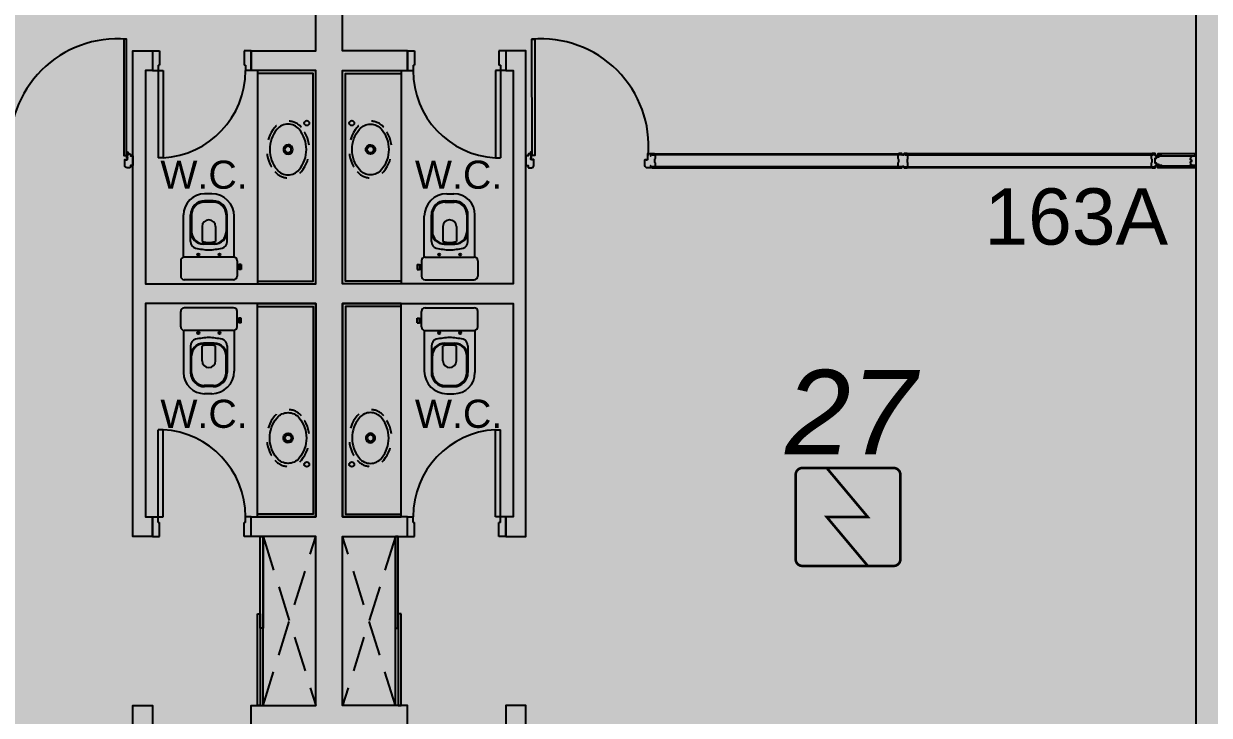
# Model space of a CAD drawing. Header units: metres. Extents: x -331 to 2982, y 362 to 2539.
# Drawn here: x 819.45 to 827.87, y 1630 to 1634.92 of the extents above; entities that cross this region are included whole.
import ezdxf

# ---------------------------------------------------------------- set-up
doc = ezdxf.new("R2010")
doc.units = ezdxf.units.M
for name, pattern in [('DASHED2', [0.375, 0.25, -0.125]), ('XR_BL2_3 PAV$0$CONTINUOUS', [0]), ('XR_BL2_3 PAV$0$HIDDEN', [0.375, 0.25, -0.125])]:
    doc.linetypes.add(name, pattern=pattern)
doc.layers.add('_salas', color=251, linetype='Continuous', plot=False)
for name, color, linetype in [('ALV', 251, 'Continuous'), ('CX', 251, 'Continuous'), ('DET. FUMAÇA', 1, 'Continuous'), ('Detector_antigo', 84, 'Continuous'), ('Div', 251, 'Continuous'), ('Mob', 251, 'Continuous'), ('Proj', 251, 'DASHED2'), ('Texto_Salas', 251, 'Continuous'), ('vid', 251, 'Continuous')]:
    doc.layers.add(name, color=color, linetype=linetype)
doc.styles.add('ARIAL', font='arial.ttf')
doc.styles.add('X3G_ENTITY_1416BAE9', font='arial.ttf', dxfattribs={"height": 0.6})
doc.styles.add('X3G_ENTITY_14227ACD', font='arial.ttf', dxfattribs={"height": 0.4})

# ---------------------------------------------------------------- blocks, each defined once
blk = doc.blocks.new('Detector de fumaça')
at = {"layer": 'DET. FUMAÇA', "linetype": 'Continuous', "lineweight": 15, "const_width": 0.0187}
blk.add_lwpolyline([(774.5995, 539.8158), (775.2491, 539.8158, -0.414214), (775.2958, 539.769), (775.2958, 539.1669, -0.414214), (775.2491, 539.1202), (774.5995, 539.1202, -0.414214), (774.5527, 539.1669), (774.5527, 539.769, -0.414214)], format="xyb", close=True, dxfattribs=at)
blk.add_lwpolyline([(774.773, 539.8158), (775.0645, 539.468), (774.773, 539.468), (775.0645, 539.1202)], dxfattribs=at)

msp = doc.modelspace()

# ---------------------------------------------------------------- hatches: boundary and pattern name
at = {"layer": '_salas', "transparency": 33554559}
h = msp.add_hatch(color=256, dxfattribs=at)
h.dxf.hatch_style = 1
h.paths.add_polyline_path([(870.399, 1637.7493), (851.649, 1637.7493), (851.649, 1639.3043), (851.319, 1639.3043), (851.319, 1637.7493), (840.584, 1637.7493), (840.584, 1639.3043), (840.254, 1639.3043), (840.254, 1637.7493), (765.259, 1637.7493), (765.259, 1626.4001), (765.449, 1626.4001), (765.449, 1626.5971), (765.635, 1626.7843), (769.3701, 1626.785), (769.4026, 1626.793), (769.4542, 1626.8336), (770.2116, 1627.5903), (770.2247, 1627.6034), (770.249, 1627.5943), (771.644, 1627.5943), (773.0391, 1627.5943), (773.0634, 1627.6034), (773.0765, 1627.5903), (773.8338, 1626.8336), (773.8855, 1626.793), (773.918, 1626.785), (777.5473, 1626.785), (777.8869, 1626.4454), (777.894, 1626.4525), (778.2407, 1626.785), (781.87, 1626.785), (781.9025, 1626.793), (781.9542, 1626.8336), (782.7115, 1627.5903), (782.7246, 1627.6034), (782.7489, 1627.5943), (784.144, 1627.5943), (785.539, 1627.5943), (785.5633, 1627.6034), (785.5764, 1627.5903), (786.3338, 1626.8336), (786.3854, 1626.793), (786.4179, 1626.785), (790.0473, 1626.785), (790.3869, 1626.4454), (790.3939, 1626.4525), (790.7406, 1626.785), (794.3699, 1626.785), (794.4024, 1626.793), (794.4541, 1626.8336), (795.2114, 1627.5903), (795.2245, 1627.6034), (795.2489, 1627.5943), (796.6439, 1627.5943), (798.0389, 1627.5943), (798.0633, 1627.6034), (798.0764, 1627.5903), (798.8337, 1626.8336), (798.8854, 1626.793), (798.9179, 1626.785), (802.5473, 1626.785), (802.8869, 1626.4454), (802.8939, 1626.4525), (803.2406, 1626.785), (806.8699, 1626.785), (806.9024, 1626.793), (806.9541, 1626.8336), (807.7114, 1627.5903), (807.7245, 1627.6034), (807.7489, 1627.5943), (809.1439, 1627.5943), (810.5389, 1627.5943), (810.5633, 1627.6034), (810.5764, 1627.5903), (811.3337, 1626.8336), (811.3854, 1626.793), (811.4179, 1626.785), (815.0472, 1626.785), (815.3868, 1626.4454), (815.3939, 1626.4525), (815.7405, 1626.785), (819.3699, 1626.785), (819.4024, 1626.793), (819.454, 1626.8336), (820.2114, 1627.5903), (820.2245, 1627.6034), (820.2488, 1627.5943), (821.6438, 1627.5943), (823.0389, 1627.5943), (823.0632, 1627.6034), (823.0763, 1627.5903), (823.8336, 1626.8336), (823.8853, 1626.793), (823.9178, 1626.785), (827.5477, 1626.785), (827.8873, 1626.4454), (827.8943, 1626.4525), (828.241, 1626.785), (831.8704, 1626.785), (831.9028, 1626.793), (831.9545, 1626.8336), (832.7119, 1627.5903), (832.7249, 1627.6034), (832.7493, 1627.5943), (834.1443, 1627.5943), (835.5393, 1627.5943), (835.5637, 1627.6034), (835.5768, 1627.5903), (836.3341, 1626.8336), (836.3858, 1626.793), (836.4183, 1626.785), (840.0615, 1626.785), (840.3941, 1626.4525), (840.7759, 1626.8343), (840.4941, 1627.1161), (840.4941, 1628.0743), (841.254, 1628.0743), (841.254, 1629.9143), (849.6275, 1629.9143), (849.6275, 1626.8343), (849.7675, 1626.8343), (849.7675, 1627.5943), (851.514, 1627.5943), (852.9091, 1627.5943), (852.9334, 1627.6034), (852.9465, 1627.5903), (853.7038, 1626.8336), (853.7555, 1626.793), (853.788, 1626.785), (857.4173, 1626.785), (857.7569, 1626.4454), (857.764, 1626.4525), (858.1107, 1626.785), (861.74, 1626.785), (861.7725, 1626.793), (861.8242, 1626.8336), (862.5815, 1627.5903), (862.5946, 1627.6034), (862.6189, 1627.5943), (864.014, 1627.5943), (865.409, 1627.5943), (865.4333, 1627.6034), (865.4464, 1627.5903), (866.2038, 1626.8336), (866.2554, 1626.793), (866.2879, 1626.785), (870.023, 1626.7843), (870.209, 1626.5971), (870.209, 1626.4001), (870.399, 1626.4001), (870.399, 1626.4001)])
h = msp.add_hatch(color=256, dxfattribs=at)
h.dxf.hatch_style = 1
h.paths.add_polyline_path([(870.379, 1637.7293), (851.629, 1637.7293), (851.629, 1639.2843), (851.299, 1639.2843), (851.299, 1637.7293), (840.564, 1637.7293), (840.564, 1639.2843), (840.234, 1639.2843), (840.234, 1637.7293), (765.239, 1637.7293), (765.239, 1626.3801), (765.429, 1626.3801), (765.429, 1626.5771), (765.615, 1626.7643), (769.3501, 1626.765), (769.3826, 1626.773), (769.4342, 1626.8136), (770.1916, 1627.5703), (770.2047, 1627.5834), (770.229, 1627.5743), (771.624, 1627.5743), (773.0191, 1627.5743), (773.0434, 1627.5834), (773.0565, 1627.5703), (773.8138, 1626.8136), (773.8655, 1626.773), (773.898, 1626.765), (777.5273, 1626.765), (777.8669, 1626.4254), (777.8811, 1626.4254), (778.2207, 1626.765), (781.85, 1626.765), (781.8825, 1626.773), (781.9342, 1626.8136), (782.6915, 1627.5703), (782.7046, 1627.5834), (782.7289, 1627.5743), (784.124, 1627.5743), (785.519, 1627.5743), (785.5433, 1627.5834), (785.5564, 1627.5703), (786.3138, 1626.8136), (786.3654, 1626.773), (786.3979, 1626.765), (790.0273, 1626.765), (790.3669, 1626.4254), (790.3739, 1626.4325), (790.7206, 1626.765), (794.3499, 1626.765), (794.3824, 1626.773), (794.4341, 1626.8136), (795.1914, 1627.5703), (795.2045, 1627.5834), (795.2289, 1627.5743), (796.6239, 1627.5743), (798.0189, 1627.5743), (798.0433, 1627.5834), (798.0564, 1627.5703), (798.8137, 1626.8136), (798.8654, 1626.773), (798.8979, 1626.765), (802.5273, 1626.765), (802.8669, 1626.4254), (802.8739, 1626.4325), (803.2206, 1626.765), (806.8499, 1626.765), (806.8824, 1626.773), (806.9341, 1626.8136), (807.6914, 1627.5703), (807.7045, 1627.5834), (807.7289, 1627.5743), (809.1239, 1627.5743), (810.5189, 1627.5743), (810.5433, 1627.5834), (810.5564, 1627.5703), (811.3137, 1626.8136), (811.3654, 1626.773), (811.3979, 1626.765), (815.0272, 1626.765), (815.3668, 1626.4254), (815.3739, 1626.4325), (815.7205, 1626.765), (819.3499, 1626.765), (819.3824, 1626.773), (819.434, 1626.8136), (820.1914, 1627.5703), (820.2045, 1627.5834), (820.2288, 1627.5743), (821.6238, 1627.5743), (823.0189, 1627.5743), (823.0432, 1627.5834), (823.0563, 1627.5703), (823.8136, 1626.8136), (823.8653, 1626.773), (823.8978, 1626.765), (827.5277, 1626.765), (827.8673, 1626.4254), (827.8743, 1626.4325), (828.221, 1626.765), (831.8504, 1626.765), (831.8828, 1626.773), (831.9345, 1626.8136), (832.6919, 1627.5703), (832.7049, 1627.5834), (832.7293, 1627.5743), (834.1243, 1627.5743), (835.5193, 1627.5743), (835.5437, 1627.5834), (835.5568, 1627.5703), (836.3141, 1626.8136), (836.3658, 1626.773), (836.3983, 1626.765), (840.0415, 1626.765), (840.3741, 1626.4325), (840.7559, 1626.8143), (840.4741, 1627.0961), (840.4741, 1628.0543), (841.234, 1628.0543), (841.234, 1629.8943), (849.6075, 1629.8943), (849.6075, 1626.8143), (849.7475, 1626.8143), (849.7475, 1627.5743), (851.494, 1627.5743), (852.8891, 1627.5743), (852.9134, 1627.5834), (852.9265, 1627.5703), (853.6838, 1626.8136), (853.7355, 1626.773), (853.768, 1626.765), (857.3973, 1626.765), (857.7369, 1626.4254), (857.744, 1626.4325), (858.0907, 1626.765), (861.72, 1626.765), (861.7525, 1626.773), (861.8042, 1626.8136), (862.5615, 1627.5703), (862.5746, 1627.5834), (862.5989, 1627.5743), (863.994, 1627.5743), (865.389, 1627.5743), (865.4133, 1627.5834), (865.4264, 1627.5703), (866.1838, 1626.8136), (866.2354, 1626.773), (866.2679, 1626.765), (870.003, 1626.7643), (870.189, 1626.5771), (870.189, 1626.3801), (870.379, 1626.3801), (870.379, 1626.3801)])

# ---------------------------------------------------------------- linework, layer by layer
at = {"layer": 'ALV'}
msp.add_line((827.7791, 1635.1133), (827.7791, 1627.1153), dxfattribs=at)
for points in [[(821.0691, 1629.9343), (821.0691, 1630.0743), (821.5291, 1630.0743), (821.5291, 1631.2743), (821.0691, 1631.2743), (821.0691, 1631.4143), (821.5291, 1631.4143), (821.5291, 1632.9293), (820.3191, 1632.9293), (820.3191, 1631.4143), (820.3691, 1631.4143), (820.3691, 1631.2743), (820.2291, 1631.2743), (820.2291, 1634.7243), (820.3691, 1634.7243), (820.3691, 1634.5843), (820.3191, 1634.5843), (820.3191, 1633.0693), (821.5291, 1633.0693), (821.5291, 1634.5843), (821.0691, 1634.5843), (821.0691, 1634.7243), (821.5291, 1634.7243), (821.5291, 1635.1133)], [(822.1791, 1629.9343), (822.1791, 1630.0743), (821.7191, 1630.0743), (821.7191, 1631.2743), (822.1791, 1631.2743), (822.1791, 1631.4143), (821.7191, 1631.4143), (821.7191, 1632.9293), (822.9291, 1632.9293), (822.9291, 1631.4143), (822.8791, 1631.4143), (822.8791, 1631.2743), (823.0191, 1631.2743), (823.0191, 1634.7243), (822.8791, 1634.7243), (822.8791, 1634.5843), (822.9291, 1634.5843), (822.9291, 1633.0693), (821.7191, 1633.0693), (821.7191, 1634.5843), (822.1791, 1634.5843), (822.1791, 1634.7243), (821.7191, 1634.7243), (821.7191, 1635.1133)], [(820.2291, 1627.5743), (820.2291, 1630.0743), (820.3691, 1630.0743), (820.3691, 1629.9343)], [(823.0191, 1627.5743), (823.0191, 1630.0743), (822.8791, 1630.0743), (822.8791, 1629.9343)]]:
    msp.add_lwpolyline(points, dxfattribs=at)
at = {"layer": 'CX'}
for p, q in [((820.3691, 1634.7243), (820.4191, 1634.7243)), ((820.3691, 1634.7243), (820.3691, 1634.5843)), ((820.4191, 1634.7243), (820.4191, 1634.6243)), ((821.0691, 1634.7243), (821.0191, 1634.7243)), ((821.0191, 1634.7243), (821.0191, 1634.6243)), ((821.0691, 1634.7243), (821.0691, 1634.5843)), ((822.1791, 1634.7243), (822.2291, 1634.7243)), ((822.1791, 1634.7243), (822.1791, 1634.5843)), ((822.2291, 1634.7243), (822.2291, 1634.6243)), ((822.8791, 1634.7243), (822.8291, 1634.7243)), ((822.8291, 1634.7243), (822.8291, 1634.6243)), ((822.8791, 1634.7243), (822.8791, 1634.5843)), ((820.3691, 1634.5843), (820.4091, 1634.5843)), ((820.4091, 1634.6243), (820.4091, 1634.5843)), ((820.4091, 1634.6243), (820.4191, 1634.6243)), ((820.4091, 1634.5843), (820.4441, 1634.5843)), ((820.4091, 1634.5843), (820.4091, 1633.9653)), ((820.4441, 1634.5843), (820.4441, 1633.9653)), ((821.0291, 1634.6243), (821.0191, 1634.6243)), ((821.0291, 1634.6243), (821.0291, 1634.5843)), ((821.0691, 1634.5843), (821.0291, 1634.5843)), ((822.1791, 1634.5843), (822.2191, 1634.5843)), ((822.2191, 1634.6243), (822.2191, 1634.5843)), ((822.2191, 1634.6243), (822.2291, 1634.6243)), ((822.8391, 1634.5843), (822.8041, 1634.5843)), ((822.8041, 1634.5843), (822.8041, 1633.9653)), ((822.8391, 1634.6243), (822.8291, 1634.6243)), ((822.8391, 1634.6243), (822.8391, 1634.5843)), ((822.8791, 1634.5843), (822.8391, 1634.5843)), ((822.8391, 1634.5843), (822.8391, 1633.9653)), ((820.4441, 1633.9653), (820.4091, 1633.9653)), ((822.8041, 1633.9653), (822.8391, 1633.9653)), ((820.4091, 1631.4143), (820.4091, 1632.0333)), ((820.4441, 1632.0333), (820.4091, 1632.0333)), ((820.4441, 1631.4143), (820.4441, 1632.0333)), ((822.8041, 1631.4143), (822.8041, 1632.0333)), ((822.8041, 1632.0333), (822.8391, 1632.0333)), ((822.8391, 1631.4143), (822.8391, 1632.0333)), ((820.3691, 1631.2743), (820.3691, 1631.4143)), ((820.3691, 1631.4143), (820.4091, 1631.4143)), ((820.4091, 1631.4143), (820.4441, 1631.4143)), ((820.4091, 1631.3743), (820.4091, 1631.4143)), ((821.0691, 1631.4143), (821.0291, 1631.4143)), ((821.0291, 1631.3743), (821.0291, 1631.4143)), ((821.0691, 1631.2743), (821.0691, 1631.4143)), ((822.1791, 1631.2743), (822.1791, 1631.4143)), ((822.1791, 1631.4143), (822.2191, 1631.4143)), ((822.2191, 1631.3743), (822.2191, 1631.4143)), ((822.8391, 1631.4143), (822.8041, 1631.4143)), ((822.8391, 1631.3743), (822.8391, 1631.4143)), ((822.8791, 1631.4143), (822.8391, 1631.4143)), ((822.8791, 1631.2743), (822.8791, 1631.4143)), ((820.4091, 1631.3743), (820.4191, 1631.3743)), ((820.4191, 1631.2743), (820.4191, 1631.3743)), ((821.0191, 1631.2743), (821.0191, 1631.3743)), ((821.0291, 1631.3743), (821.0191, 1631.3743)), ((822.2191, 1631.3743), (822.2291, 1631.3743)), ((822.2291, 1631.2743), (822.2291, 1631.3743)), ((822.8291, 1631.2743), (822.8291, 1631.3743)), ((822.8391, 1631.3743), (822.8291, 1631.3743)), ((820.3691, 1631.2743), (820.4191, 1631.2743)), ((821.0691, 1631.2743), (821.0191, 1631.2743)), ((822.1791, 1631.2743), (822.2291, 1631.2743)), ((822.8791, 1631.2743), (822.8291, 1631.2743))]:
    msp.add_line(p, q, dxfattribs=at)
for points in [[(820.1643, 1634.8076), (820.1641, 1633.9826), (820.1841, 1633.9826), (820.1843, 1634.8076)], [(823.0839, 1634.8076), (823.0841, 1633.9826), (823.0641, 1633.9826), (823.0639, 1634.8076)]]:
    msp.add_lwpolyline(points, close=True, dxfattribs=at)
at = {"layer": 'CX', "linetype": 'Continuous'}
for points in [[(820.1918, 1633.9923, -0.414214), (820.1938, 1633.9943), (820.2066, 1633.9943, -0.414214), (820.2116, 1633.9893), (820.2116, 1633.9793), (820.2291, 1633.9793), (820.2291, 1633.9133), (820.2291, 1633.9093), (820.2115, 1633.9093), (820.2115, 1633.8993, -0.422579), (820.2067, 1633.8943), (820.1882, 1633.8943, -0.414214), (820.1717, 1633.9108), (820.1717, 1633.9513, -0.414214), (820.1737, 1633.9533), (820.1812, 1633.9533), (820.1797, 1633.951), (820.1857, 1633.951), (820.1842, 1633.9533), (820.1917, 1633.9533), (820.1918, 1633.965), (820.193, 1633.965), (820.193, 1633.9656), (820.19, 1633.9656), (820.19, 1633.9774), (820.1894, 1633.978), (820.1894, 1633.9639), (820.1868, 1633.9639), (820.1868, 1633.9939), (820.1853, 1633.9939), (820.1853, 1633.9965, -3.099483), (820.1922, 1633.9951, 0.294496), (820.191, 1633.9933), (820.191, 1633.9806), (820.193, 1633.9806), (820.193, 1633.981), (820.1918, 1633.981), (820.1918, 1633.9923)], [(823.0564, 1633.9923, 0.414214), (823.0544, 1633.9943), (823.0416, 1633.9943, 0.414214), (823.0366, 1633.9893), (823.0366, 1633.9793), (823.0191, 1633.9793), (823.0191, 1633.9133), (823.0191, 1633.9093), (823.0366, 1633.9093), (823.0367, 1633.8993, 0.422579), (823.0415, 1633.8943), (823.06, 1633.8943, 0.414214), (823.0764, 1633.9108), (823.0764, 1633.9513, 0.414214), (823.0744, 1633.9533), (823.0669, 1633.9533), (823.0684, 1633.951), (823.0624, 1633.951), (823.0639, 1633.9533), (823.0564, 1633.9533), (823.0564, 1633.965), (823.0551, 1633.965), (823.0551, 1633.9656), (823.0581, 1633.9656), (823.0581, 1633.9774), (823.0587, 1633.978), (823.0587, 1633.9639), (823.0613, 1633.9639), (823.0613, 1633.9939), (823.0628, 1633.9939), (823.0628, 1633.9965, 3.099483), (823.056, 1633.9951, -0.294496), (823.0571, 1633.9933), (823.0571, 1633.9806), (823.0551, 1633.9806), (823.0551, 1633.981), (823.0564, 1633.981), (823.0564, 1633.9923)]]:
    msp.add_lwpolyline(points, format="xyb", close=True, dxfattribs=at)
at = {"layer": 'CX'}
for points in [[(823.9075, 1633.9), (823.9075, 1633.9075), (823.9062, 1633.9075), (823.9063, 1633.898, -0.422579), (823.9015, 1633.8929), (823.883, 1633.8929, -0.414214), (823.8664, 1633.9094), (823.8664, 1633.9509, -0.414214), (823.8684, 1633.9529), (823.8759, 1633.9529), (823.8744, 1633.9506), (823.8804, 1633.9506), (823.8789, 1633.9529), (823.8864, 1633.9529), (823.8864, 1633.9929, -0.414214), (823.8884, 1633.9949), (823.9012, 1633.9949, -0.414214), (823.9062, 1633.99), (823.9062, 1633.9795), (823.9075, 1633.9795), (823.9075, 1633.9887, -0.439162), (823.9135, 1633.9953), (823.9315, 1633.9953, -0.414214), (823.9325, 1633.9943), (823.9325, 1633.9938), (823.9175, 1633.9938), (823.9175, 1633.9865), (823.9323, 1633.9865, -0.322891), (823.938, 1633.9813), (823.938, 1633.961, -0.13729), (823.9372, 1633.9584), (823.9357, 1633.9558, 0.13729), (823.9349, 1633.9532), (823.9349, 1633.9443), (823.9349, 1633.9355, 0.13729), (823.9357, 1633.9329), (823.9372, 1633.9303, -0.13729), (823.938, 1633.9277), (823.938, 1633.9073, -0.322891), (823.9323, 1633.9021), (823.9175, 1633.9021), (823.9175, 1633.8948), (823.9325, 1633.8948), (823.9325, 1633.8943, -0.414214), (823.9315, 1633.8933), (823.9135, 1633.8933, -0.439162)], [(825.7003, 1633.9863), (825.6963, 1633.9863, 0.414214), (825.6933, 1633.9833), (825.6933, 1633.9887, 0.439162), (825.6873, 1633.9953), (825.6693, 1633.9953, 0.414214), (825.6683, 1633.9943), (825.6683, 1633.9938), (825.6833, 1633.9938), (825.6833, 1633.9865), (825.6685, 1633.9865, 0.322891), (825.6628, 1633.9813), (825.6628, 1633.961, 0.13729), (825.6635, 1633.9584), (825.6651, 1633.9558, -0.13729), (825.6658, 1633.9532), (825.6658, 1633.9443), (825.6658, 1633.9355, -0.13729), (825.6651, 1633.9329), (825.6635, 1633.9303, 0.13729), (825.6628, 1633.9277), (825.6628, 1633.9073, 0.322891), (825.6685, 1633.9021), (825.6833, 1633.9021), (825.6833, 1633.8948), (825.6683, 1633.8948), (825.6683, 1633.8943, 0.414214), (825.6693, 1633.8933), (825.6873, 1633.8933, 0.439162), (825.6933, 1633.9), (825.6933, 1633.9053, 0.414214), (825.6963, 1633.9023), (825.7003, 1633.9023, 0.414214), (825.7033, 1633.9053), (825.7033, 1633.9, 0.439162), (825.7092, 1633.8933), (825.7273, 1633.8933, 0.414214), (825.7283, 1633.8943), (825.7283, 1633.8948), (825.7133, 1633.8948), (825.7133, 1633.9021), (825.7281, 1633.9021, 0.322891), (825.7338, 1633.9073), (825.7338, 1633.9277, 0.13729), (825.733, 1633.9303), (825.7315, 1633.9329, -0.13729), (825.7307, 1633.9355), (825.7307, 1633.9443), (825.7307, 1633.9532, -0.13729), (825.7315, 1633.9558), (825.733, 1633.9584, 0.13729), (825.7338, 1633.961), (825.7338, 1633.9813, 0.322891), (825.7281, 1633.9865), (825.7133, 1633.9865), (825.7133, 1633.9938), (825.7283, 1633.9938), (825.7283, 1633.9943, 0.414214), (825.7273, 1633.9953), (825.7092, 1633.9953, 0.439162), (825.7033, 1633.9887), (825.7033, 1633.9833, 0.414214)], [(827.7397, 1633.9563), (827.7421, 1633.9668, -0.194954), (827.7429, 1633.9681), (827.7446, 1633.9691, 0.387702), (827.7453, 1633.9717), (827.7437, 1633.9748), (827.7441, 1633.9751), (827.7465, 1633.9705), (827.7469, 1633.9712), (827.7469, 1633.9777), (827.7351, 1633.9777), (827.7351, 1633.9793), (827.7791, 1633.9793), (827.7791, 1633.9093), (827.7351, 1633.9093), (827.7351, 1633.9109), (827.7469, 1633.9109), (827.7469, 1633.9174), (827.7465, 1633.9181), (827.7441, 1633.9136), (827.7437, 1633.9138), (827.7453, 1633.9169, 0.387702), (827.7446, 1633.9195), (827.7429, 1633.9206, -0.194954), (827.7421, 1633.9218), (827.7397, 1633.9323, -0.268551), (827.7411, 1633.9371), (827.749, 1633.9422), (827.749, 1633.9465), (827.7411, 1633.9515, -0.268551)]]:
    msp.add_lwpolyline(points, format="xyb", close=True, dxfattribs=at)
at = {"layer": 'CX', "linetype": 'XR_BL2_3 PAV$0$CONTINUOUS'}
msp.add_lwpolyline([(827.4688, 1633.8933), (827.487, 1633.8933, 0.420879), (827.4928, 1633.8998), (827.4928, 1633.9095), (827.5128, 1633.9095), (827.5128, 1633.9155), (827.5177, 1633.9146), (827.5182, 1633.9126, 0.414214), (827.5212, 1633.9096), (827.5297, 1633.9096), (827.536, 1633.9096), (827.536, 1633.9108), (827.5297, 1633.9108), (827.5212, 1633.9108, -0.414214), (827.5194, 1633.9126), (827.5189, 1633.9148, 0.414214), (827.5179, 1633.9158), (827.5107, 1633.9171, -0.212526), (827.5093, 1633.918), (827.5088, 1633.9188), (827.5079, 1633.9182), (827.5088, 1633.9168, 0.204506), (827.5101, 1633.9159), (827.5113, 1633.9157), (827.5113, 1633.911), (827.4985, 1633.911), (827.4985, 1633.927), (827.4893, 1633.927), (827.4893, 1633.9466), (827.4893, 1633.962), (827.4985, 1633.962), (827.4985, 1633.978), (827.5113, 1633.978), (827.5113, 1633.9733), (827.5101, 1633.9731, 0.204506), (827.5088, 1633.9723), (827.5079, 1633.9709), (827.5088, 1633.9702), (827.5093, 1633.971, -0.212526), (827.5107, 1633.9719), (827.5179, 1633.9732, 0.414214), (827.5189, 1633.9742), (827.5194, 1633.9764, -0.414214), (827.5212, 1633.9782), (827.5255, 1633.9782), (827.536, 1633.9782), (827.536, 1633.9794), (827.5255, 1633.9794), (827.5212, 1633.9794, 0.414214), (827.5182, 1633.9764), (827.5177, 1633.9744), (827.5128, 1633.9736), (827.5128, 1633.9795), (827.4928, 1633.9795), (827.4928, 1633.9892, 0.420879), (827.487, 1633.9957), (827.4688, 1633.9957, 0.414214), (827.4678, 1633.9947), (827.4678, 1633.9942), (827.4828, 1633.9942), (827.4828, 1633.9869), (827.468, 1633.9869, 0.322891), (827.4623, 1633.9817), (827.4623, 1633.9614, 0.13729), (827.463, 1633.9588), (827.4646, 1633.9562, -0.13729), (827.4653, 1633.9536), (827.4653, 1633.9443), (827.4653, 1633.9355, -0.13729), (827.4646, 1633.9329), (827.463, 1633.9303, 0.13729), (827.4623, 1633.9277), (827.4623, 1633.9073, 0.322891), (827.468, 1633.9021), (827.4828, 1633.9021), (827.4828, 1633.8948), (827.4678, 1633.8948), (827.4678, 1633.8943, 0.414214)], format="xyb", close=True, dxfattribs=at)
at = {"layer": 'CX', "color": 251, "true_color": 0x606060}
for centre, radius, start, end in [((820.1199, 1634.0468), 0.7636, 85.16462, 184.82716), ((823.1283, 1634.0468), 0.7636, 355.17284, 94.83538), ((820.4091, 1634.5843), 0.62, 273.23616, 0), ((822.8391, 1634.5843), 0.62, 180, 266.76384), ((820.4091, 1631.4143), 0.62, 0, 86.76384), ((822.8391, 1631.4143), 0.62, 93.23616, 180)]:
    msp.add_arc(centre, radius, start, end, dxfattribs=at)
at = {"layer": 'Div', "linetype": 'ByBlock'}
for points in [[(827.5077, 1633.9795), (827.7734, 1633.9795), (827.7734, 1633.9945), (827.5077, 1633.9945)], [(827.5077, 1633.9091), (827.7734, 1633.9091), (827.7734, 1633.8941), (827.5077, 1633.8941)]]:
    msp.add_lwpolyline(points, close=True, dxfattribs=at)
at = {"layer": 'Mob'}
for p, q in [((820.7891, 1633.7093), (820.7391, 1633.7093)), ((820.7991, 1633.6593), (820.7391, 1633.6593)), ((822.4491, 1633.6593), (822.5091, 1633.6593)), ((822.4591, 1633.7093), (822.5091, 1633.7093)), ((820.8016, 1633.6503), (820.7366, 1633.6503)), ((822.4466, 1633.6503), (822.5116, 1633.6503)), ((820.5891, 1633.2588), (820.5891, 1633.5593)), ((820.6391, 1633.4433), (820.6391, 1633.5593)), ((820.6466, 1633.5603), (820.6466, 1633.4403)), ((820.8916, 1633.5603), (820.8916, 1633.4403)), ((820.8991, 1633.4433), (820.8991, 1633.5593)), ((820.9491, 1633.2588), (820.9491, 1633.5493)), ((822.2991, 1633.2588), (822.2991, 1633.5493)), ((822.3491, 1633.4433), (822.3491, 1633.5593)), ((822.3566, 1633.5603), (822.3566, 1633.4403)), ((822.6016, 1633.5603), (822.6016, 1633.4403)), ((822.6091, 1633.4433), (822.6091, 1633.5593)), ((822.6591, 1633.2588), (822.6591, 1633.5593)), ((820.6391, 1633.3706), (820.6391, 1633.4433)), ((820.7211, 1633.4763), (820.7211, 1633.3704)), ((820.8171, 1633.4763), (820.8171, 1633.3704)), ((820.8991, 1633.3706), (820.8991, 1633.4433)), ((822.3491, 1633.3706), (822.3491, 1633.4433)), ((822.4311, 1633.4763), (822.4311, 1633.3704)), ((822.5271, 1633.4763), (822.5271, 1633.3704)), ((822.6091, 1633.3706), (822.6091, 1633.4433)), ((820.8071, 1633.3513), (820.7311, 1633.3513)), ((820.8066, 1633.3553), (820.7316, 1633.3553)), ((822.4411, 1633.3513), (822.5171, 1633.3513)), ((822.4416, 1633.3553), (822.5166, 1633.3553)), ((820.5691, 1633.2343), (820.5691, 1633.1243)), ((820.9441, 1633.2593), (820.5941, 1633.2593)), ((820.9691, 1633.2343), (820.9691, 1633.1243)), ((822.2791, 1633.2343), (822.2791, 1633.1243)), ((822.3041, 1633.2593), (822.6541, 1633.2593)), ((822.6791, 1633.2343), (822.6791, 1633.1243)), ((820.9841, 1633.2043), (820.9691, 1633.2043)), ((820.9841, 1633.1743), (820.9691, 1633.1743)), ((820.9841, 1633.2068), (820.9841, 1633.1718)), ((820.9991, 1633.2068), (820.9841, 1633.2068)), ((820.9991, 1633.1718), (820.9841, 1633.1718)), ((820.9991, 1633.2068), (820.9991, 1633.1718)), ((822.2491, 1633.2068), (822.2491, 1633.1718)), ((822.2491, 1633.2068), (822.2641, 1633.2068)), ((822.2491, 1633.1718), (822.2641, 1633.1718)), ((822.2641, 1633.2068), (822.2641, 1633.1718)), ((822.2641, 1633.2043), (822.2791, 1633.2043)), ((822.2641, 1633.1743), (822.2791, 1633.1743)), ((820.9441, 1633.0993), (820.5941, 1633.0993)), ((822.3041, 1633.0993), (822.6541, 1633.0993)), ((820.9441, 1632.8993), (820.5941, 1632.8993)), ((822.3041, 1632.8993), (822.6541, 1632.8993)), ((820.5691, 1632.7643), (820.5691, 1632.8743)), ((820.9691, 1632.7643), (820.9691, 1632.8743)), ((820.9841, 1632.8243), (820.9691, 1632.8243)), ((820.9991, 1632.8268), (820.9841, 1632.8268)), ((820.9841, 1632.7918), (820.9841, 1632.8268)), ((820.9991, 1632.7918), (820.9991, 1632.8268)), ((822.2491, 1632.8268), (822.2641, 1632.8268)), ((822.2491, 1632.7918), (822.2491, 1632.8268)), ((822.2641, 1632.7918), (822.2641, 1632.8268)), ((822.2641, 1632.8243), (822.2791, 1632.8243)), ((822.2791, 1632.7643), (822.2791, 1632.8743)), ((822.6791, 1632.7643), (822.6791, 1632.8743)), ((820.5891, 1632.7398), (820.5891, 1632.4393)), ((820.9441, 1632.7393), (820.5941, 1632.7393)), ((820.9491, 1632.7398), (820.9491, 1632.4493)), ((820.9841, 1632.7943), (820.9691, 1632.7943)), ((820.9991, 1632.7918), (820.9841, 1632.7918)), ((822.2491, 1632.7918), (822.2641, 1632.7918)), ((822.2641, 1632.7943), (822.2791, 1632.7943)), ((822.2991, 1632.7398), (822.2991, 1632.4493)), ((822.3041, 1632.7393), (822.6541, 1632.7393)), ((822.6591, 1632.7398), (822.6591, 1632.4393)), ((820.8071, 1632.6473), (820.7311, 1632.6473)), ((820.8066, 1632.6433), (820.7316, 1632.6433)), ((822.4411, 1632.6473), (822.5171, 1632.6473)), ((822.4416, 1632.6433), (822.5166, 1632.6433)), ((820.6391, 1632.6281), (820.6391, 1632.5553)), ((820.6466, 1632.4383), (820.6466, 1632.5583)), ((820.7211, 1632.5223), (820.7211, 1632.6283)), ((820.8171, 1632.5223), (820.8171, 1632.6283)), ((820.8916, 1632.4383), (820.8916, 1632.5583)), ((820.8991, 1632.6281), (820.8991, 1632.5553)), ((822.3491, 1632.6281), (822.3491, 1632.5553)), ((822.3566, 1632.4383), (822.3566, 1632.5583)), ((822.4311, 1632.5223), (822.4311, 1632.6283)), ((822.5271, 1632.5223), (822.5271, 1632.6283)), ((822.6016, 1632.4383), (822.6016, 1632.5583)), ((822.6091, 1632.6281), (822.6091, 1632.5553)), ((820.6391, 1632.5553), (820.6391, 1632.4393)), ((820.8991, 1632.5553), (820.8991, 1632.4393)), ((822.3491, 1632.5553), (822.3491, 1632.4393)), ((822.6091, 1632.5553), (822.6091, 1632.4393)), ((820.8016, 1632.3483), (820.7366, 1632.3483)), ((820.7991, 1632.3393), (820.7391, 1632.3393)), ((822.4466, 1632.3483), (822.5116, 1632.3483)), ((822.4491, 1632.3393), (822.5091, 1632.3393)), ((820.7891, 1632.2893), (820.7391, 1632.2893)), ((822.4591, 1632.2893), (822.5091, 1632.2893)), ((821.1541, 1630.0743), (821.1541, 1631.2743)), ((822.0941, 1630.0743), (822.0941, 1631.2743))]:
    msp.add_line(p, q, dxfattribs=at)
for points in [[(821.1141, 1633.0693), (821.1141, 1633.0693), (821.5291, 1633.0693), (821.5291, 1634.5843), (821.1141, 1634.5843), (821.1141, 1633.0693)], [(822.1341, 1633.0693), (822.1341, 1633.0693), (821.7191, 1633.0693), (821.7191, 1634.5843), (822.1341, 1634.5843), (822.1341, 1633.0693)], [(821.1141, 1633.0893), (821.5091, 1633.0893), (821.5091, 1634.5643), (821.1142, 1634.5643)], [(822.1341, 1633.0893), (821.7391, 1633.0893), (821.7391, 1634.5643), (822.134, 1634.5643)], [(821.1141, 1632.9293), (821.1141, 1632.9293), (821.5291, 1632.9293), (821.5291, 1631.4143), (821.1141, 1631.4143), (821.1141, 1632.9293)], [(821.1141, 1632.9093), (821.5091, 1632.9093), (821.5091, 1631.4343), (821.1142, 1631.4344)], [(822.1341, 1632.9293), (822.1341, 1632.9293), (821.7191, 1632.9293), (821.7191, 1631.4143), (822.1341, 1631.4143), (822.1341, 1632.9293)], [(822.1341, 1632.9093), (821.7391, 1632.9093), (821.7391, 1631.4343), (822.134, 1631.4344)]]:
    msp.add_lwpolyline(points, dxfattribs=at)
at = {"layer": 'Mob', "linetype": 'XR_BL2_3 PAV$0$HIDDEN', "ltscale": 0.05}
for points in [[(821.2367, 1634.1811, 0.358975), (821.2367, 1633.8675)], [(821.4264, 1634.1811, 0.472393), (821.2367, 1634.1811)], [(821.4263, 1633.8674, 0.359179), (821.4264, 1634.1811)], [(821.8218, 1633.8674, -0.359179), (821.8217, 1634.1811)], [(821.8217, 1634.1811, -0.472393), (822.0115, 1634.1811)], [(822.0115, 1634.1811, -0.358975), (822.0115, 1633.8675)], [(821.2367, 1633.8675, 0.471699), (821.4263, 1633.8674)], [(822.0115, 1633.8675, -0.471699), (821.8218, 1633.8674)], [(821.2367, 1632.1311, -0.471699), (821.4263, 1632.1313)], [(822.0115, 1632.1311, 0.471699), (821.8218, 1632.1313)], [(821.2367, 1631.8175, -0.358975), (821.2367, 1632.1311)], [(821.4263, 1632.1313, -0.359179), (821.4264, 1631.8175)], [(821.8218, 1632.1313, 0.359179), (821.8217, 1631.8175)], [(822.0115, 1631.8175, 0.358975), (822.0115, 1632.1311)], [(821.4264, 1631.8175, -0.472393), (821.2367, 1631.8175)], [(821.8217, 1631.8175, 0.472393), (822.0115, 1631.8175)]]:
    msp.add_lwpolyline(points, format="xyb", dxfattribs=at)
at = {"layer": 'Mob'}
for points in [[(821.253, 1634.1676, 0.358974), (821.253, 1633.881)], [(821.4101, 1634.1677, 0.472527), (821.253, 1634.1676)], [(821.41, 1633.8809, 0.359169), (821.4101, 1634.1677)], [(821.8382, 1633.8809, -0.359169), (821.8381, 1634.1677)], [(821.8381, 1634.1677, -0.472527), (821.9952, 1634.1676)], [(821.9952, 1634.1676, -0.358974), (821.9951, 1633.881)], [(821.3542, 1634.0243, 1), (821.3089, 1634.0243)], [(821.3089, 1634.0243, 1), (821.3542, 1634.0243)], [(821.8939, 1634.0243, -1), (821.9393, 1634.0243)], [(821.9393, 1634.0243, -1), (821.8939, 1634.0243)], [(821.253, 1633.881, 0.471701), (821.41, 1633.8809)], [(821.9951, 1633.881, -0.471701), (821.8382, 1633.8809)], [(821.253, 1632.1177, -0.471701), (821.41, 1632.1178)], [(821.9951, 1632.1177, 0.471701), (821.8382, 1632.1178)], [(821.253, 1631.831, -0.358974), (821.253, 1632.1177)], [(821.41, 1632.1178, -0.359169), (821.4101, 1631.831)], [(821.8382, 1632.1178, 0.359169), (821.8381, 1631.831)], [(821.9952, 1631.831, 0.358974), (821.9951, 1632.1177)], [(821.3089, 1631.9743, -1), (821.3542, 1631.9743)], [(821.3542, 1631.9743, -1), (821.3089, 1631.9743)], [(821.9393, 1631.9743, 1), (821.8939, 1631.9743)], [(821.8939, 1631.9743, 1), (821.9393, 1631.9743)], [(821.4101, 1631.831, -0.472527), (821.253, 1631.831)], [(821.8381, 1631.831, 0.472527), (821.9952, 1631.831)]]:
    msp.add_lwpolyline(points, format="xyb", dxfattribs=at)
for points in [[(821.3316, 1634.0579, 1.732057), (821.3607, 1634.0075, 0.577348)], [(821.9166, 1634.0579, -1.732057), (821.8875, 1634.0075, -0.577348)], [(821.3316, 1631.9407, -1.732057), (821.3607, 1631.9911, -0.577348)], [(821.9166, 1631.9407, 1.732057), (821.8875, 1631.9911, 0.577348)]]:
    msp.add_lwpolyline(points, format="xyb", close=True, dxfattribs=at)
for points in [[(821.1341, 1631.2743), (821.1541, 1631.2743), (821.1541, 1630.6243), (821.1341, 1630.6243)], [(822.1141, 1631.2743), (822.0941, 1631.2743), (822.0941, 1630.6243), (822.1141, 1630.6243)], [(821.1141, 1630.7243), (821.1341, 1630.7243), (821.1341, 1630.0743), (821.1141, 1630.0743)], [(822.1341, 1630.7243), (822.1141, 1630.7243), (822.1141, 1630.0743), (822.1341, 1630.0743)]]:
    msp.add_lwpolyline(points, close=True, dxfattribs=at)
for centre, radius in [((821.4644, 1634.2117), 0.0175), ((821.7838, 1634.2117), 0.0175), ((820.6941, 1633.2783), 0.0075), ((820.8441, 1633.2783), 0.0075), ((822.4041, 1633.2783), 0.0075), ((822.5541, 1633.2783), 0.0075), ((820.6941, 1632.7203), 0.0075), ((820.8441, 1632.7203), 0.0075), ((822.4041, 1632.7203), 0.0075), ((822.5541, 1632.7203), 0.0075), ((821.4644, 1631.7869), 0.0175), ((821.7838, 1631.7869), 0.0175)]:
    msp.add_circle(centre, radius, dxfattribs=at)
for centre, radius, start, end in [((820.7391, 1633.5593), 0.15, 90, 180), ((820.7391, 1633.5593), 0.1, 90, 180), ((820.7891, 1633.5493), 0.16, 0, 90), ((820.7991, 1633.5593), 0.1, 0, 90), ((822.4591, 1633.5493), 0.16, 90, 180), ((822.4491, 1633.5593), 0.1, 90, 180), ((822.5091, 1633.5593), 0.15, 0, 90), ((822.5091, 1633.5593), 0.1, 0, 90), ((820.7366, 1633.5603), 0.09, 90, 180), ((820.8016, 1633.5603), 0.09, 0, 90), ((822.4466, 1633.5603), 0.09, 90, 180), ((822.5116, 1633.5603), 0.09, 0, 90), ((820.7691, 1633.4763), 0.048, 0, 180), ((822.4791, 1633.4763), 0.048, 0, 180), ((820.7311, 1633.4433), 0.092, 180, 270), ((820.7316, 1633.4403), 0.085, 180, 270), ((820.8066, 1633.4403), 0.085, 270, 0), ((820.8071, 1633.4433), 0.092, 270, 0), ((822.4411, 1633.4433), 0.092, 180, 270), ((822.4416, 1633.4403), 0.085, 180, 270), ((822.5166, 1633.4403), 0.085, 270, 0), ((822.5171, 1633.4433), 0.092, 270, 0), ((820.6909, 1633.371), 0.0519, 180.4721, 250.62163), ((820.8248, 1634.1549), 0.8464, 259.72121, 266.2276), ((820.7603, 1633.4875), 0.1235, 251.50213, 274.09255), ((820.7779, 1633.4875), 0.1235, 265.90745, 288.49787), ((820.7134, 1634.1549), 0.8464, 273.7724, 280.27879), ((820.8472, 1633.371), 0.0519, 289.37837, 359.5279), ((822.401, 1633.371), 0.0519, 180.4721, 250.62163), ((822.5348, 1634.1549), 0.8464, 259.72121, 266.2276), ((822.4703, 1633.4875), 0.1235, 251.50213, 274.09255), ((822.4879, 1633.4875), 0.1235, 265.90745, 288.49787), ((822.4234, 1634.1549), 0.8464, 273.7724, 280.27879), ((822.5572, 1633.371), 0.0519, 289.37837, 359.5279), ((820.5941, 1633.2343), 0.025, 90, 180), ((820.9441, 1633.2343), 0.025, 0, 90), ((822.3041, 1633.2343), 0.025, 90, 180), ((822.6541, 1633.2343), 0.025, 0, 90), ((820.5941, 1633.1243), 0.025, 180, 270), ((820.9441, 1633.1243), 0.025, 270, 0), ((822.3041, 1633.1243), 0.025, 180, 270), ((822.6541, 1633.1243), 0.025, 270, 0), ((820.5941, 1632.8743), 0.025, 90, 180), ((820.9441, 1632.8743), 0.025, 0, 90), ((822.3041, 1632.8743), 0.025, 90, 180), ((822.6541, 1632.8743), 0.025, 0, 90), ((820.5941, 1632.7643), 0.025, 180, 270), ((820.9441, 1632.7643), 0.025, 270, 0), ((822.3041, 1632.7643), 0.025, 180, 270), ((822.6541, 1632.7643), 0.025, 270, 0), ((820.6909, 1632.6276), 0.0519, 109.37837, 179.5279), ((820.7311, 1632.5553), 0.092, 90, 180), ((820.7316, 1632.5583), 0.085, 90, 180), ((820.8248, 1631.8438), 0.8464, 93.7724, 100.27879), ((820.7134, 1631.8438), 0.8464, 79.72121, 86.2276), ((820.8066, 1632.5583), 0.085, 0, 90), ((820.8071, 1632.5553), 0.092, 0, 90), ((820.8472, 1632.6276), 0.0519, 0.4721, 70.62163), ((822.401, 1632.6276), 0.0519, 109.37837, 179.5279), ((822.4411, 1632.5553), 0.092, 90, 180), ((822.4416, 1632.5583), 0.085, 90, 180), ((822.5348, 1631.8438), 0.8464, 93.7724, 100.27879), ((822.4234, 1631.8438), 0.8464, 79.72121, 86.2276), ((822.5166, 1632.5583), 0.085, 0, 90), ((822.5171, 1632.5553), 0.092, 0, 90), ((822.5572, 1632.6276), 0.0519, 0.4721, 70.62163), ((820.7603, 1632.5111), 0.1235, 85.90745, 108.49787), ((820.7779, 1632.5111), 0.1235, 71.50213, 94.09255), ((822.4703, 1632.5111), 0.1235, 85.90745, 108.49787), ((822.4879, 1632.5111), 0.1235, 71.50213, 94.09255), ((820.7691, 1632.5223), 0.048, 180, 0), ((822.4791, 1632.5223), 0.048, 180, 0), ((820.7391, 1632.4393), 0.15, 180, 270), ((820.7391, 1632.4393), 0.1, 180, 270), ((820.7366, 1632.4383), 0.09, 180, 270), ((820.7891, 1632.4493), 0.16, 270, 0), ((820.7991, 1632.4393), 0.1, 270, 0), ((820.8016, 1632.4383), 0.09, 270, 0), ((822.4591, 1632.4493), 0.16, 180, 270), ((822.4491, 1632.4393), 0.1, 180, 270), ((822.4466, 1632.4383), 0.09, 180, 270), ((822.5091, 1632.4393), 0.1, 270, 0), ((822.5091, 1632.4393), 0.15, 270, 0), ((822.5116, 1632.4383), 0.09, 270, 0)]:
    msp.add_arc(centre, radius, start, end, dxfattribs=at)
at = {"layer": 'Proj'}
for p, q in [((821.1541, 1630.0743), (821.5291, 1631.2743)), ((821.1541, 1631.2743), (821.5291, 1630.0743)), ((822.0941, 1630.0743), (821.7191, 1631.2743)), ((822.0941, 1631.2743), (821.7191, 1630.0743))]:
    msp.add_line(p, q, dxfattribs=at)
at = {"layer": 'vid'}
for points in [[(823.9202, 1633.9938), (825.6833, 1633.9938), (825.6833, 1633.9865), (823.9202, 1633.9865)], [(827.4743, 1633.9938), (825.7133, 1633.9938), (825.7133, 1633.9865), (827.4743, 1633.9865)], [(823.9202, 1633.8948), (825.6833, 1633.8948), (825.6833, 1633.9021), (823.9202, 1633.9021)], [(827.4743, 1633.8948), (825.7133, 1633.8948), (825.7133, 1633.9021), (827.4743, 1633.9021)]]:
    msp.add_lwpolyline(points, close=True, dxfattribs=at)

# ---------------------------------------------------------------- block references
at = {"layer": 'DET. FUMAÇA', "linetype": 'Continuous', "lineweight": 0}
msp.add_blockref('Detector de fumaça', (50.3841, 1091.9454), dxfattribs=at)

# ---------------------------------------------------------------- texts
at = {"layer": 'Detector_antigo', "linetype": 'Continuous', "lineweight": 0, "insert": (824.8617, 1632.4584), "char_height": 0.6, "attachment_point": 1, "style": 'X3G_ENTITY_1416BAE9'}
msp.add_mtext_dynamic_manual_height_columns('{\\fArial|b0|i1|c0|p34;27}', width=13.318804, gutter_width=2.5, heights=[0], dxfattribs=at)
at = {"layer": 'Texto_Salas', "color": 251, "style": 'X3G_ENTITY_14227ACD'}
msp.add_text('163A', height=0.4, dxfattribs=at).set_placement((826.2765, 1633.3482))
at = {"layer": 'Texto_Salas', "color": 251, "char_height": 0.2, "width": 2.2626, "attachment_point": 2, "style": 'ARIAL'}
for insert in [(820.7348, 1633.9452), (822.5426, 1633.9452), (820.7348, 1632.2465), (822.5426, 1632.2465)]:
    msp.add_mtext('W.C.', dxfattribs=dict(at, insert=insert))

doc.saveas('drawing.dxf')
